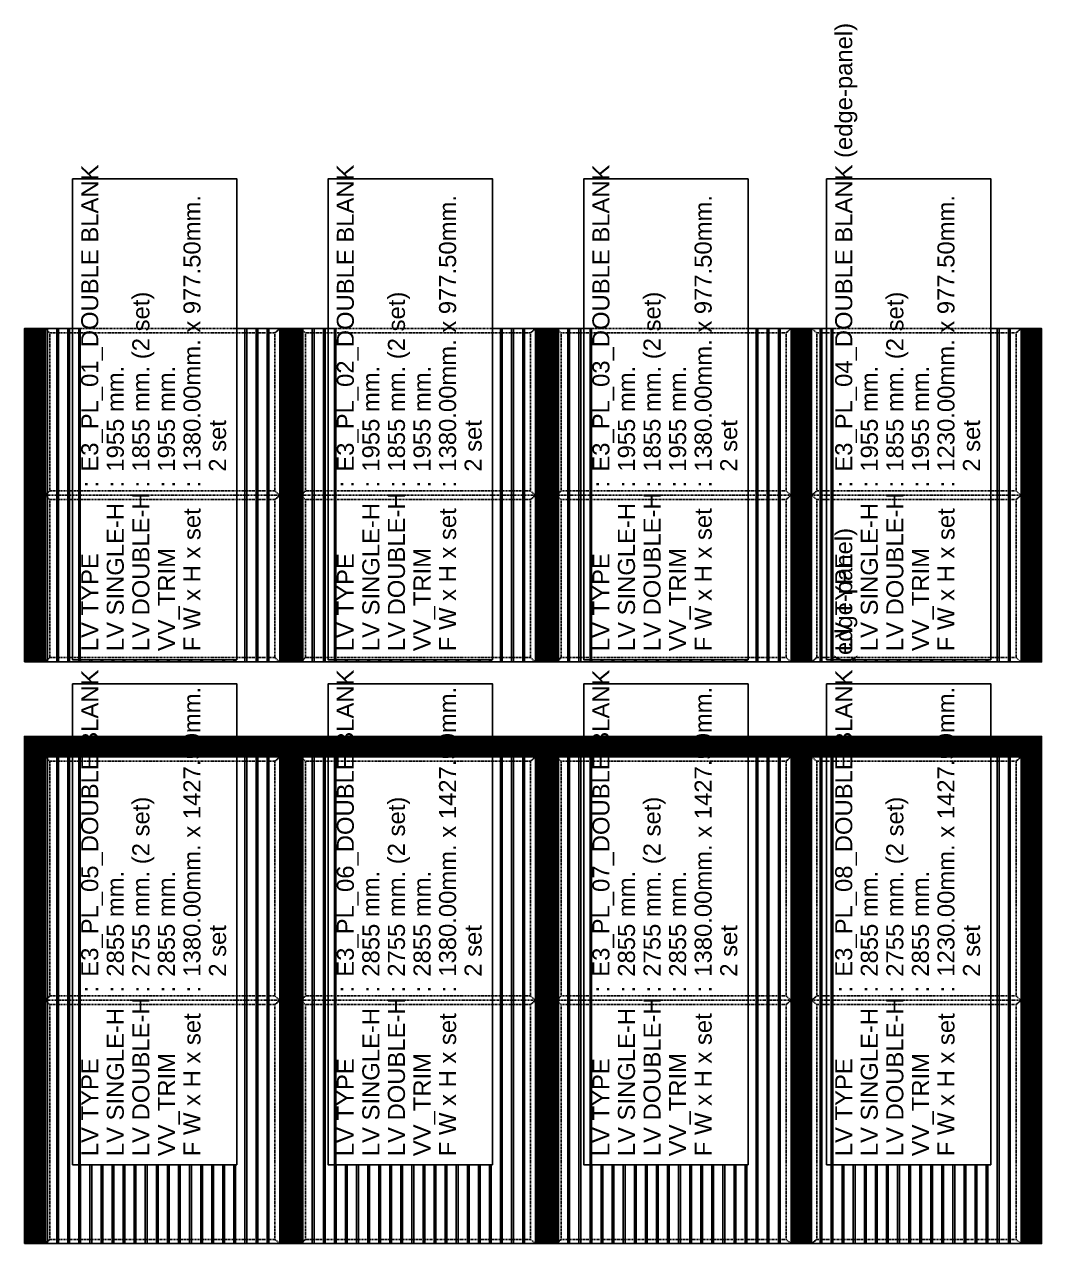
# Model space of a CAD drawing. Header units: millimetres. Extents: x -25371 to 2282244, y -90657 to 147824.
# Drawn here: x 1500915 to 1506885, y 25330 to 32482 of the extents above; entities that cross this region are included whole.
import ezdxf

# ---------------------------------------------------------------- set-up
doc = ezdxf.new("R2010")
doc.units = ezdxf.units.MM
doc.set_wipeout_variables(frame=1)
doc.linetypes.add('TA_HL_001.00000', pattern=[6.5, 3.55, -2.95])
for name, color, linetype in [('000 - ESTIMATE_ASPG_MAIN_COLOR_6', 7, 'Continuous'), ('000 - ESTIMATE_ASPG_TEXT_COLOR_1', 7, 'Continuous'), ('000 - ESTIMATE_ASPG_WIPEOUT_', 7, 'Continuous'), ('000_AREA_ASPG_AREA_HATCH_', 7, 'Continuous'), ('000_AREA_ASPG_AREA_MAIN_COLOR_1', 7, 'Continuous'), ('010 - ASPG_EXTR_MAIN_COLOR_2', 7, 'Continuous'), ('010 - ASPG_EXTR_WIPEOUT_', 7, 'Continuous'), ('010 - ASPG_FRAMING_MAIN_COLOR_1', 7, 'Continuous'), ('010 - ASPG_FRAMING_SUB_COLOR_2', 7, 'Continuous')]:
    doc.layers.add(name, color=color, linetype=linetype)
doc.styles.add('_Arial', font='arial.ttf')

# ---------------------------------------------------------------- blocks, each defined once
blk = doc.blocks.new('*U265')
at = {"color": 7}
blk.add_wipeout([(50, 0), (1300, 0), (1300, 2855), (50, 2855)], dxfattribs=at).dxf.layer = '010 - ASPG_EXTR_WIPEOUT_'
at = {"layer": '010 - ASPG_EXTR_MAIN_COLOR_2', "color": 7}
for points in [[(125, 0), (135.2, 0), (135.2, 2855), (125, 2855)], [(190, 0), (200.2, 0), (200.2, 2855), (190, 2855)], [(255, 0), (265.2, 0), (265.2, 2855), (255, 2855)], [(320, 0), (330.2, 0), (330.2, 2855), (320, 2855)], [(385, 0), (395.2, 0), (395.2, 2855), (385, 2855)], [(450, 0), (460.2, 0), (460.2, 2855), (450, 2855)], [(515, 0), (525.2, 0), (525.2, 2855), (515, 2855)], [(580, 0), (590.2, 0), (590.2, 2855), (580, 2855)], [(645, 0), (655.2, 0), (655.2, 2855), (645, 2855)], [(710, 0), (720.2, 0), (720.2, 2855), (710, 2855)], [(775, 0), (785.2, 0), (785.2, 2855), (775, 2855)], [(840, 0), (850.2, 0), (850.2, 2855), (840, 2855)], [(905, 0), (915.2, 0), (915.2, 2855), (905, 2855)], [(970, 0), (980.2, 0), (980.2, 2855), (970, 2855)], [(1035, 0), (1045.2, 0), (1045.2, 2855), (1035, 2855)], [(1100, 0), (1110.2, 0), (1110.2, 2855), (1100, 2855)], [(1165, 0), (1175.2, 0), (1175.2, 2855), (1165, 2855)], [(1230, 0), (1240.2, 0), (1240.2, 2855), (1230, 2855)]]:
    blk.add_lwpolyline(points, close=True, dxfattribs=at)
at = {"layer": '010 - ASPG_FRAMING_SUB_COLOR_2', "color": 7}
blk.add_lwpolyline([(50, 0), (1300, 0), (1300, 2855), (50, 2855)], close=True, dxfattribs=at)
at = {"color": 7}
for points in [[(-50, 0), (50, 0), (50, 2855), (-50, 2855)], [(1300, 0), (1400, 0), (1400, 2855), (1300, 2855)]]:
    blk.add_wipeout(points, dxfattribs=at).dxf.layer = '010 - ASPG_EXTR_WIPEOUT_'
at = {"layer": '010 - ASPG_FRAMING_MAIN_COLOR_1', "color": 7}
for points in [[(-50, 0), (-40, 0), (-40, 2855), (-50, 2855)], [(40, 0), (50, 0), (50, 2855), (40, 2855)], [(1300, 0), (1310, 0), (1310, 2855), (1300, 2855)], [(1390, 0), (1400, 0), (1400, 2855), (1390, 2855)]]:
    blk.add_lwpolyline(points, close=True, dxfattribs=at)
at = {"layer": '010 - ASPG_FRAMING_SUB_COLOR_2', "color": 7}
for points in [[(-50, 0), (50, 0), (50, 2855), (-50, 2855)], [(1300, 0), (1400, 0), (1400, 2855), (1300, 2855)]]:
    blk.add_lwpolyline(points, close=True, dxfattribs=at)
blk = doc.blocks.new('*U266')
at = {"color": 7}
blk.add_wipeout([(50, 0), (1450, 0), (1450, 2855), (50, 2855)], dxfattribs=at).dxf.layer = '010 - ASPG_EXTR_WIPEOUT_'
at = {"layer": '010 - ASPG_EXTR_MAIN_COLOR_2', "color": 7}
for points in [[(125, 0), (135.2, 0), (135.2, 2855), (125, 2855)], [(190, 0), (200.2, 0), (200.2, 2855), (190, 2855)], [(255, 0), (265.2, 0), (265.2, 2855), (255, 2855)], [(320, 0), (330.2, 0), (330.2, 2855), (320, 2855)], [(385, 0), (395.2, 0), (395.2, 2855), (385, 2855)], [(450, 0), (460.2, 0), (460.2, 2855), (450, 2855)], [(515, 0), (525.2, 0), (525.2, 2855), (515, 2855)], [(580, 0), (590.2, 0), (590.2, 2855), (580, 2855)], [(645, 0), (655.2, 0), (655.2, 2855), (645, 2855)], [(710, 0), (720.2, 0), (720.2, 2855), (710, 2855)], [(775, 0), (785.2, 0), (785.2, 2855), (775, 2855)], [(840, 0), (850.2, 0), (850.2, 2855), (840, 2855)], [(905, 0), (915.2, 0), (915.2, 2855), (905, 2855)], [(970, 0), (980.2, 0), (980.2, 2855), (970, 2855)], [(1035, 0), (1045.2, 0), (1045.2, 2855), (1035, 2855)], [(1100, 0), (1110.2, 0), (1110.2, 2855), (1100, 2855)], [(1165, 0), (1175.2, 0), (1175.2, 2855), (1165, 2855)], [(1230, 0), (1240.2, 0), (1240.2, 2855), (1230, 2855)], [(1295, 0), (1305.2, 0), (1305.2, 2855), (1295, 2855)], [(1360, 0), (1370.2, 0), (1370.2, 2855), (1360, 2855)]]:
    blk.add_lwpolyline(points, close=True, dxfattribs=at)
at = {"layer": '010 - ASPG_FRAMING_SUB_COLOR_2', "color": 7}
blk.add_lwpolyline([(50, 0), (1450, 0), (1450, 2855), (50, 2855)], close=True, dxfattribs=at)
at = {"color": 7}
for points in [[(-50, 0), (50, 0), (50, 2855), (-50, 2855)], [(1450, 0), (1550, 0), (1550, 2855), (1450, 2855)]]:
    blk.add_wipeout(points, dxfattribs=at).dxf.layer = '010 - ASPG_EXTR_WIPEOUT_'
at = {"layer": '010 - ASPG_EXTR_MAIN_COLOR_2', "color": 7}
blk.add_lwpolyline([(1425, 0), (1435.2, 0), (1435.2, 2855), (1425, 2855)], close=True, dxfattribs=at)
at = {"layer": '010 - ASPG_FRAMING_MAIN_COLOR_1', "color": 7}
for points in [[(-50, 0), (-40, 0), (-40, 2855), (-50, 2855)], [(40, 0), (50, 0), (50, 2855), (40, 2855)], [(1450, 0), (1460, 0), (1460, 2855), (1450, 2855)], [(1540, 0), (1550, 0), (1550, 2855), (1540, 2855)]]:
    blk.add_lwpolyline(points, close=True, dxfattribs=at)
at = {"layer": '010 - ASPG_FRAMING_SUB_COLOR_2', "color": 7}
for points in [[(-50, 0), (50, 0), (50, 2855), (-50, 2855)], [(1450, 0), (1550, 0), (1550, 2855), (1450, 2855)]]:
    blk.add_lwpolyline(points, close=True, dxfattribs=at)
blk = doc.blocks.new('*U268')
at = {"color": 7}
blk.add_wipeout([(50, 0), (1300, 0), (1300, 1955), (50, 1955)], dxfattribs=at).dxf.layer = '010 - ASPG_EXTR_WIPEOUT_'
at = {"layer": '010 - ASPG_EXTR_MAIN_COLOR_2', "color": 7}
for points in [[(125, 0), (135.2, 0), (135.2, 1955), (125, 1955)], [(190, 0), (200.2, 0), (200.2, 1955), (190, 1955)], [(255, 0), (265.2, 0), (265.2, 1955), (255, 1955)], [(320, 0), (330.2, 0), (330.2, 1955), (320, 1955)], [(385, 0), (395.2, 0), (395.2, 1955), (385, 1955)], [(450, 0), (460.2, 0), (460.2, 1955), (450, 1955)], [(515, 0), (525.2, 0), (525.2, 1955), (515, 1955)], [(580, 0), (590.2, 0), (590.2, 1955), (580, 1955)], [(645, 0), (655.2, 0), (655.2, 1955), (645, 1955)], [(710, 0), (720.2, 0), (720.2, 1955), (710, 1955)], [(775, 0), (785.2, 0), (785.2, 1955), (775, 1955)], [(840, 0), (850.2, 0), (850.2, 1955), (840, 1955)], [(905, 0), (915.2, 0), (915.2, 1955), (905, 1955)], [(970, 0), (980.2, 0), (980.2, 1955), (970, 1955)], [(1035, 0), (1045.2, 0), (1045.2, 1955), (1035, 1955)], [(1100, 0), (1110.2, 0), (1110.2, 1955), (1100, 1955)], [(1165, 0), (1175.2, 0), (1175.2, 1955), (1165, 1955)], [(1230, 0), (1240.2, 0), (1240.2, 1955), (1230, 1955)]]:
    blk.add_lwpolyline(points, close=True, dxfattribs=at)
at = {"layer": '010 - ASPG_FRAMING_SUB_COLOR_2', "color": 7}
blk.add_lwpolyline([(50, 0), (1300, 0), (1300, 1955), (50, 1955)], close=True, dxfattribs=at)
at = {"color": 7}
for points in [[(-50, 0), (50, 0), (50, 1955), (-50, 1955)], [(1300, 0), (1400, 0), (1400, 1955), (1300, 1955)]]:
    blk.add_wipeout(points, dxfattribs=at).dxf.layer = '010 - ASPG_EXTR_WIPEOUT_'
at = {"layer": '010 - ASPG_FRAMING_MAIN_COLOR_1', "color": 7}
for points in [[(-50, 0), (-40, 0), (-40, 1955), (-50, 1955)], [(40, 0), (50, 0), (50, 1955), (40, 1955)], [(1300, 0), (1310, 0), (1310, 1955), (1300, 1955)], [(1390, 0), (1400, 0), (1400, 1955), (1390, 1955)]]:
    blk.add_lwpolyline(points, close=True, dxfattribs=at)
at = {"layer": '010 - ASPG_FRAMING_SUB_COLOR_2', "color": 7}
for points in [[(-50, 0), (50, 0), (50, 1955), (-50, 1955)], [(1300, 0), (1400, 0), (1400, 1955), (1300, 1955)]]:
    blk.add_lwpolyline(points, close=True, dxfattribs=at)
blk = doc.blocks.new('*U267')
at = {"color": 7}
blk.add_wipeout([(50, 0), (1450, 0), (1450, 1955), (50, 1955)], dxfattribs=at).dxf.layer = '010 - ASPG_EXTR_WIPEOUT_'
at = {"layer": '010 - ASPG_EXTR_MAIN_COLOR_2', "color": 7}
for points in [[(125, 0), (135.2, 0), (135.2, 1955), (125, 1955)], [(190, 0), (200.2, 0), (200.2, 1955), (190, 1955)], [(255, 0), (265.2, 0), (265.2, 1955), (255, 1955)], [(320, 0), (330.2, 0), (330.2, 1955), (320, 1955)], [(385, 0), (395.2, 0), (395.2, 1955), (385, 1955)], [(450, 0), (460.2, 0), (460.2, 1955), (450, 1955)], [(515, 0), (525.2, 0), (525.2, 1955), (515, 1955)], [(580, 0), (590.2, 0), (590.2, 1955), (580, 1955)], [(645, 0), (655.2, 0), (655.2, 1955), (645, 1955)], [(710, 0), (720.2, 0), (720.2, 1955), (710, 1955)], [(775, 0), (785.2, 0), (785.2, 1955), (775, 1955)], [(840, 0), (850.2, 0), (850.2, 1955), (840, 1955)], [(905, 0), (915.2, 0), (915.2, 1955), (905, 1955)], [(970, 0), (980.2, 0), (980.2, 1955), (970, 1955)], [(1035, 0), (1045.2, 0), (1045.2, 1955), (1035, 1955)], [(1100, 0), (1110.2, 0), (1110.2, 1955), (1100, 1955)], [(1165, 0), (1175.2, 0), (1175.2, 1955), (1165, 1955)], [(1230, 0), (1240.2, 0), (1240.2, 1955), (1230, 1955)], [(1295, 0), (1305.2, 0), (1305.2, 1955), (1295, 1955)], [(1360, 0), (1370.2, 0), (1370.2, 1955), (1360, 1955)]]:
    blk.add_lwpolyline(points, close=True, dxfattribs=at)
at = {"layer": '010 - ASPG_FRAMING_SUB_COLOR_2', "color": 7}
blk.add_lwpolyline([(50, 0), (1450, 0), (1450, 1955), (50, 1955)], close=True, dxfattribs=at)
at = {"color": 7}
for points in [[(-50, 0), (50, 0), (50, 1955), (-50, 1955)], [(1450, 0), (1550, 0), (1550, 1955), (1450, 1955)]]:
    blk.add_wipeout(points, dxfattribs=at).dxf.layer = '010 - ASPG_EXTR_WIPEOUT_'
at = {"layer": '010 - ASPG_EXTR_MAIN_COLOR_2', "color": 7}
blk.add_lwpolyline([(1425, 0), (1435.2, 0), (1435.2, 1955), (1425, 1955)], close=True, dxfattribs=at)
at = {"layer": '010 - ASPG_FRAMING_MAIN_COLOR_1', "color": 7}
for points in [[(-50, 0), (-40, 0), (-40, 1955), (-50, 1955)], [(40, 0), (50, 0), (50, 1955), (40, 1955)], [(1450, 0), (1460, 0), (1460, 1955), (1450, 1955)], [(1540, 0), (1550, 0), (1550, 1955), (1540, 1955)]]:
    blk.add_lwpolyline(points, close=True, dxfattribs=at)
at = {"layer": '010 - ASPG_FRAMING_SUB_COLOR_2', "color": 7}
for points in [[(-50, 0), (50, 0), (50, 1955), (-50, 1955)], [(1450, 0), (1550, 0), (1550, 1955), (1450, 1955)]]:
    blk.add_lwpolyline(points, close=True, dxfattribs=at)
blk = doc.blocks.new('*U275')
at = {"layer": '010 - ASPG_FRAMING_MAIN_COLOR_1', "color": 7, "linetype": 'ByBlock'}
for points in [[(0, 0), (0, 1230), (25, 1200), (25, 30), (0, 0)], [(1427.5, 1230), (0, 1230), (25, 1200), (1402.5, 1200)], [(1427.5, 0), (1427.5, 1230), (1402.5, 1200), (1402.5, 30), (1427.5, 0)], [(25, 30), (1402.5, 30), (1427.5, 0), (0, 0), (25, 30)]]:
    blk.add_lwpolyline(points, close=True, dxfattribs=at)
blk = doc.blocks.new('*U274')
at = {"layer": '010 - ASPG_FRAMING_MAIN_COLOR_1', "color": 7, "linetype": 'ByBlock'}
for points in [[(0, 0), (0, 1380), (25, 1350), (25, 30), (0, 0)], [(1427.5, 1380), (0, 1380), (25, 1350), (1402.5, 1350)], [(1427.5, 0), (1427.5, 1380), (1402.5, 1350), (1402.5, 30), (1427.5, 0)], [(25, 30), (1402.5, 30), (1427.5, 0), (0, 0), (25, 30)]]:
    blk.add_lwpolyline(points, close=True, dxfattribs=at)
blk = doc.blocks.new('*U273')
at = {"layer": '010 - ASPG_FRAMING_MAIN_COLOR_1', "color": 7, "linetype": 'ByBlock'}
for points in [[(0, 0), (0, 1230), (25, 1200), (25, 30), (0, 0)], [(977.5, 1230), (0, 1230), (25, 1200), (952.5, 1200)], [(977.5, 0), (977.5, 1230), (952.5, 1200), (952.5, 30), (977.5, 0)], [(25, 30), (952.5, 30), (977.5, 0), (0, 0), (25, 30)]]:
    blk.add_lwpolyline(points, close=True, dxfattribs=at)
blk = doc.blocks.new('*U272')
at = {"layer": '010 - ASPG_FRAMING_MAIN_COLOR_1', "color": 7, "linetype": 'ByBlock'}
for points in [[(0, 0), (0, 1380), (25, 1350), (25, 30), (0, 0)], [(977.5, 1380), (0, 1380), (25, 1350), (952.5, 1350)], [(977.5, 0), (977.5, 1380), (952.5, 1350), (952.5, 30), (977.5, 0)], [(25, 30), (952.5, 30), (977.5, 0), (0, 0), (25, 30)]]:
    blk.add_lwpolyline(points, close=True, dxfattribs=at)
blk = doc.blocks.new('A$Cd3cf6656')
at = {"color": 7}
blk.add_wipeout([(-964.7, -457.4), (1855.6, -457.4), (1855.6, 457.4), (-964.7, 457.4)], dxfattribs=at).dxf.layer = '000 - ESTIMATE_ASPG_WIPEOUT_'
at = {"layer": '000 - ESTIMATE_ASPG_MAIN_COLOR_6', "color": 7}
blk.add_lwpolyline([(-964.7, -457.4), (1855.6, -457.4), (1855.6, 507.4), (-964.7, 507.4)], close=True, dxfattribs=at)
at = {"layer": '000 - ESTIMATE_ASPG_TEXT_COLOR_1', "color": 7, "style": '_Arial'}
for s, p in [('LV TYPE', (-914.7, 356.5)), (':', (45, 356.5)), ('LV SINGLE-H', (-914.7, 206.5)), (':', (45, 206.5)), ('LV DOUBLE-H', (-914.7, 56.5)), (':', (45, 56.5)), ('VV_TRIM', (-914.7, -93.5)), (':', (45, -93.5)), ('F W x H x set', (-914.7, -243.5)), (':', (45, -243.5))]:
    blk.add_text(s, height=100, dxfattribs=at).set_placement(p)
for tag, p in [('LV_TYPE_VAL', (138.1, 356.5)), ('LV_SIN-H_VAL', (138.1, 206.5)), ('LV_DOU-H_VAL', (138.1, 56.5)), ('V-TRIM_VAL', (138.1, -93.5)), ('FRAME_VAL', (138.1, -243.5)), ('FRAME_SET', (138.1, -393.5))]:
    blk.add_attdef(tag, p, '', height=100, dxfattribs=at)
blk = doc.blocks.new('*U286')
at = {"layer": '000_AREA_ASPG_AREA_HATCH_', "transparency": 33554539}
h = blk.add_hatch(dxfattribs=at)
h.set_pattern_fill('ANSI31')
h.set_pattern_definition([(45, (-24.4354, 2829.1105), (-2.245064, 2.245064), [])])
h.paths.add_polyline_path([(-60, 0), (60, 0), (60, 2855), (-60, 2855)])
at = {"layer": '000_AREA_ASPG_AREA_MAIN_COLOR_1', "color": 7}
blk.add_lwpolyline([(-60, 0), (60, 0), (60, 2855), (-60, 2855)], close=True, dxfattribs=at)
blk = doc.blocks.new('*U288')
at = {"layer": '000_AREA_ASPG_AREA_HATCH_', "transparency": 33554539}
h = blk.add_hatch(dxfattribs=at)
h.set_pattern_fill('ANSI31')
h.set_pattern_definition([(45, (-24.4354, 1929.1105), (-2.245064, 2.245064), [])])
h.paths.add_polyline_path([(-60, 0), (60, 0), (60, 1955), (-60, 1955)])
at = {"layer": '000_AREA_ASPG_AREA_MAIN_COLOR_1', "color": 7}
blk.add_lwpolyline([(-60, 0), (60, 0), (60, 1955), (-60, 1955)], close=True, dxfattribs=at)
blk = doc.blocks.new('*U287')
at = {"layer": '000_AREA_ASPG_AREA_HATCH_', "transparency": 33554539}
h = blk.add_hatch(dxfattribs=at)
h.set_pattern_fill('ANSI31')
h.set_pattern_definition([(45, (-24.4354, 1929.1105), (-2.245064, 2.245064), [])])
h.paths.add_polyline_path([(-60, 0), (60, 0), (60, 1955), (-60, 1955)])
at = {"layer": '000_AREA_ASPG_AREA_MAIN_COLOR_1', "color": 7}
blk.add_lwpolyline([(-60, 0), (60, 0), (60, 1955), (-60, 1955)], close=True, dxfattribs=at)
blk = doc.blocks.new('*U289')
at = {"layer": '000_AREA_ASPG_AREA_HATCH_', "transparency": 33554539}
h = blk.add_hatch(dxfattribs=at)
h.set_pattern_fill('ANSI31')
h.set_pattern_definition([(45, (-24.4354, 5944.1114), (-2.245064, 2.245064), [])])
h.paths.add_polyline_path([(-60, 0), (60, 0), (60, 5970), (-60, 5970)])
at = {"layer": '000_AREA_ASPG_AREA_MAIN_COLOR_1', "color": 7}
blk.add_lwpolyline([(-60, 0), (60, 0), (60, 5970), (-60, 5970)], close=True, dxfattribs=at)

msp = doc.modelspace()

# ---------------------------------------------------------------- block references
at = {"color": 7, "xscale": -1}
for name, p in [('*U268', (1506824.649, 28742.687)), ('*U265', (1506824.649, 25330.36))]:
    msp.add_blockref(name, p, dxfattribs=at)

# ---------------------------------------------------------------- next in the draw order: block references
at = {"color": 7, "rotation": 90}
msp.add_blockref('A$Cd3cf6656', (1506129.648, 29720.187), dxfattribs=at).add_auto_attribs({'LV_TYPE_VAL': 'E3_PL_04_DOUBLE BLANK (edge-panel)', 'LV_SIN-H_VAL': '1955 mm. ', 'LV_DOU-H_VAL': '1855 mm. (2 set)', 'V-TRIM_VAL': '1955 mm.', 'FRAME_VAL': '1230.00mm. x 977.50mm.', 'FRAME_SET': '2 set'})
at = {"color": 7, "xscale": -1}
for name, p in [('*U267', (1505474.648, 28742.687)), ('*U266', (1505474.648, 25330.36))]:
    msp.add_blockref(name, p, dxfattribs=at)
at = {"color": 7}
for name, p in [('*U287', (1506824.649, 28742.687)), ('*U286', (1506824.649, 25330.36))]:
    msp.add_blockref(name, p, dxfattribs=at)

# ---------------------------------------------------------------- next in the draw order: block references
at = {"color": 7, "rotation": 90}
for p, values in [((1504704.648, 29720.187), {'LV_TYPE_VAL': 'E3_PL_03_DOUBLE BLANK', 'LV_SIN-H_VAL': '1955 mm. ', 'LV_DOU-H_VAL': '1855 mm. (2 set)', 'V-TRIM_VAL': '1955 mm.', 'FRAME_VAL': '1380.00mm. x 977.50mm.', 'FRAME_SET': '2 set'}), ((1506129.648, 26757.86), {'LV_TYPE_VAL': 'E3_PL_08_DOUBLE BLANK (edge-panel)', 'LV_SIN-H_VAL': '2855 mm. ', 'LV_DOU-H_VAL': '2755 mm. (2 set)', 'V-TRIM_VAL': '2855 mm.', 'FRAME_VAL': '1230.00mm. x 1427.50mm.', 'FRAME_SET': '2 set'}), ((1504704.648, 26757.86), {'LV_TYPE_VAL': 'E3_PL_07_DOUBLE BLANK', 'LV_SIN-H_VAL': '2855 mm. ', 'LV_DOU-H_VAL': '2755 mm. (2 set)', 'V-TRIM_VAL': '2855 mm.', 'FRAME_VAL': '1380.00mm. x 1427.50mm.', 'FRAME_SET': '2 set'})]:
    msp.add_blockref('A$Cd3cf6656', p, dxfattribs=at).add_auto_attribs(values)
at = {"color": 7, "xscale": -1}
for name, p in [('*U267', (1503974.648, 28742.687)), ('*U266', (1503974.648, 25330.36))]:
    msp.add_blockref(name, p, dxfattribs=at)
at = {"color": 7}
for name, p in [('*U288', (1505474.648, 28742.687)), ('*U286', (1505474.648, 25330.36))]:
    msp.add_blockref(name, p, dxfattribs=at)
at = {"color": 7, "linetype": 'TA_HL_001.00000', "xscale": -1, "rotation": 270}
msp.add_blockref('*U273', (1505534.648, 29720.187), dxfattribs=at)

# ---------------------------------------------------------------- next in the draw order: block references
at = {"color": 7, "rotation": 90}
for p, values in [((1503204.648, 29720.187), {'LV_TYPE_VAL': 'E3_PL_02_DOUBLE BLANK', 'LV_SIN-H_VAL': '1955 mm. ', 'LV_DOU-H_VAL': '1855 mm. (2 set)', 'V-TRIM_VAL': '1955 mm.', 'FRAME_VAL': '1380.00mm. x 977.50mm.', 'FRAME_SET': '2 set'}), ((1503204.648, 26757.86), {'LV_TYPE_VAL': 'E3_PL_06_DOUBLE BLANK', 'LV_SIN-H_VAL': '2855 mm. ', 'LV_DOU-H_VAL': '2755 mm. (2 set)', 'V-TRIM_VAL': '2855 mm.', 'FRAME_VAL': '1380.00mm. x 1427.50mm.', 'FRAME_SET': '2 set'})]:
    msp.add_blockref('A$Cd3cf6656', p, dxfattribs=at).add_auto_attribs(values)
at = {"color": 7, "xscale": -1}
for name, p in [('*U267', (1502474.648, 28742.687)), ('*U266', (1502474.648, 25330.36))]:
    msp.add_blockref(name, p, dxfattribs=at)
at = {"color": 7}
for name, p in [('*U288', (1503974.648, 28742.687)), ('*U286', (1503974.648, 25330.36))]:
    msp.add_blockref(name, p, dxfattribs=at)
at = {"color": 7, "linetype": 'TA_HL_001.00000', "xscale": -1, "rotation": 270}
for name, p in [('*U272', (1504034.648, 29720.187)), ('*U272', (1504034.648, 28742.687)), ('*U273', (1505534.648, 28742.687)), ('*U274', (1504034.648, 26757.86)), ('*U275', (1505534.648, 26757.86)), ('*U274', (1504034.648, 25330.36)), ('*U275', (1505534.648, 25330.36))]:
    msp.add_blockref(name, p, dxfattribs=at)

# ---------------------------------------------------------------- next in the draw order: block references
at = {"color": 7, "rotation": 90}
for p, values in [((1501704.648, 29720.187), {'LV_TYPE_VAL': 'E3_PL_01_DOUBLE BLANK', 'LV_SIN-H_VAL': '1955 mm. ', 'LV_DOU-H_VAL': '1855 mm. (2 set)', 'V-TRIM_VAL': '1955 mm.', 'FRAME_VAL': '1380.00mm. x 977.50mm.', 'FRAME_SET': '2 set'}), ((1501704.648, 26757.86), {'LV_TYPE_VAL': 'E3_PL_05_DOUBLE BLANK', 'LV_SIN-H_VAL': '2855 mm. ', 'LV_DOU-H_VAL': '2755 mm. (2 set)', 'V-TRIM_VAL': '2855 mm.', 'FRAME_VAL': '1380.00mm. x 1427.50mm.', 'FRAME_SET': '2 set'})]:
    msp.add_blockref('A$Cd3cf6656', p, dxfattribs=at).add_auto_attribs(values)
at = {"color": 7}
for name, p in [('*U288', (1500974.648, 28742.687)), ('*U288', (1502474.648, 28742.687)), ('*U286', (1500974.648, 25330.36)), ('*U286', (1502474.648, 25330.36))]:
    msp.add_blockref(name, p, dxfattribs=at)
at = {"color": 7, "linetype": 'TA_HL_001.00000', "xscale": -1, "rotation": 270}
for name, p in [('*U272', (1502534.648, 29720.187)), ('*U272', (1502534.648, 28742.687)), ('*U274', (1502534.648, 26757.86)), ('*U274', (1502534.648, 25330.36))]:
    msp.add_blockref(name, p, dxfattribs=at)

# ---------------------------------------------------------------- next in the draw order: block references
for name, p in [('*U272', (1501034.648, 29720.187)), ('*U272', (1501034.648, 28742.687)), ('*U274', (1501034.648, 26757.86)), ('*U274', (1501034.648, 25330.36))]:
    msp.add_blockref(name, p, dxfattribs=at)
at = {"color": 7, "rotation": 90}
msp.add_blockref('*U289', (1506884.649, 28245.36), dxfattribs=at)

doc.saveas('drawing.dxf')
